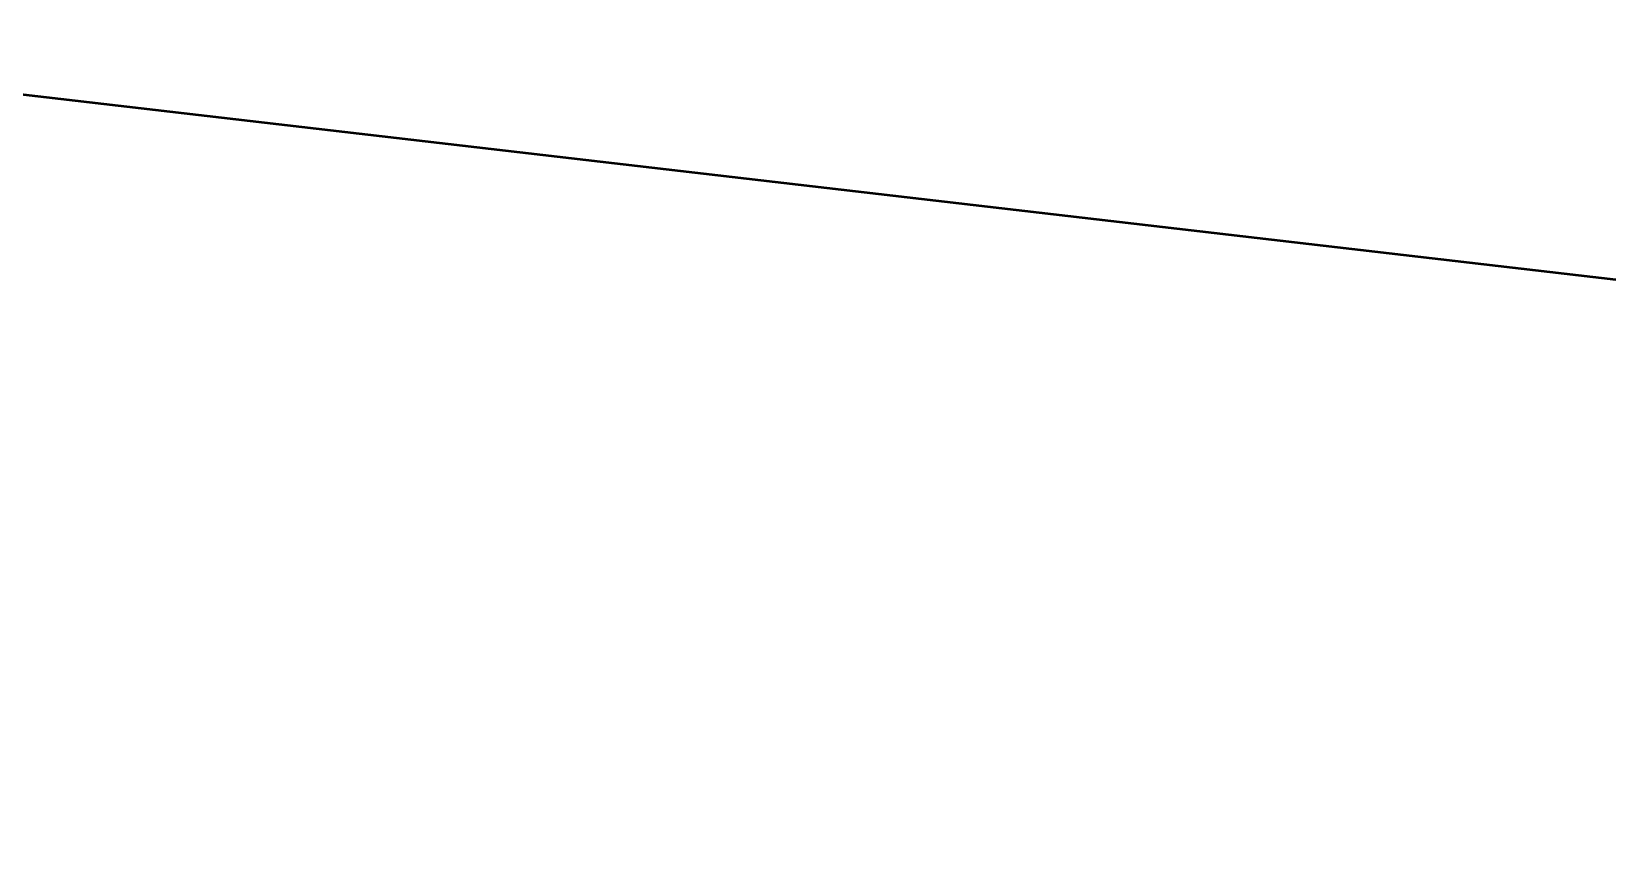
# Model space of a CAD drawing. Header units: millimetres. Extents: x 26282 to 30760, y 1404 to 4574.
# Drawn here: x 29501.94 to 29537.38, y 3448.42 to 3467.1 of the extents above; entities that cross this region are included whole.
import ezdxf

# ---------------------------------------------------------------- set-up
doc = ezdxf.new("R2010")
doc.units = ezdxf.units.MM
doc.header["$LTSCALE"] = 0.25
doc.layers.add('AB-DUV', color=4, linetype='Continuous', lineweight=50)
doc.layers.add('AB-MERD', color=6, linetype='Continuous', lineweight=20)

# ---------------------------------------------------------------- blocks, each defined once
blk = doc.blocks.new('A$C60FF0BBF')
at = {"layer": 'AB-MERD'}
for centre, radius, start, end in [((205.12, 303.552), 117.5, 355.60468, 82.71213), ((204.833, 303.457), 112.778, 355.62514, 82.41122)]:
    blk.add_arc(centre, radius, start, end, dxfattribs=at)
blk = doc.blocks.new('A$C187D15ED')
at = {"layer": 'AB-DUV'}
blk.add_line((9986.416, 3254.247), (9843.707, 3270.839), dxfattribs=at)
blk.add_line((9986.416, 3254.247), (9843.707, 3270.839), dxfattribs=at)
blk.add_blockref('A$C60FF0BBF', (9668.043, 2837.019))
blk.add_blockref('A$C60FF0BBF', (9668.043, 2837.019))

msp = doc.modelspace()

# ---------------------------------------------------------------- block references
at = {"layer": 'AB-DUV', "ltscale": 100}
msp.add_blockref('A$C187D15ED', (19570.424, 205.028, 5.126), dxfattribs=at)

# ---------------------------------------------------------------- next in the draw order: linework, layer by layer
at = {"layer": 'AB-MERD'}
for centre, radius, start, end in [((29443.587, 3345.599, 5.126), 117.5, 355.60468, 82.71213), ((29443.587, 3345.599, 5.126), 117.5, 355.60468, 82.71213), ((29443.3, 3345.504, 5.126), 112.778, 355.62514, 82.41122), ((29443.3, 3345.504, 5.126), 112.778, 355.62514, 82.41122)]:
    msp.add_arc(centre, radius, start, end, dxfattribs=at)

doc.saveas('drawing.dxf')
